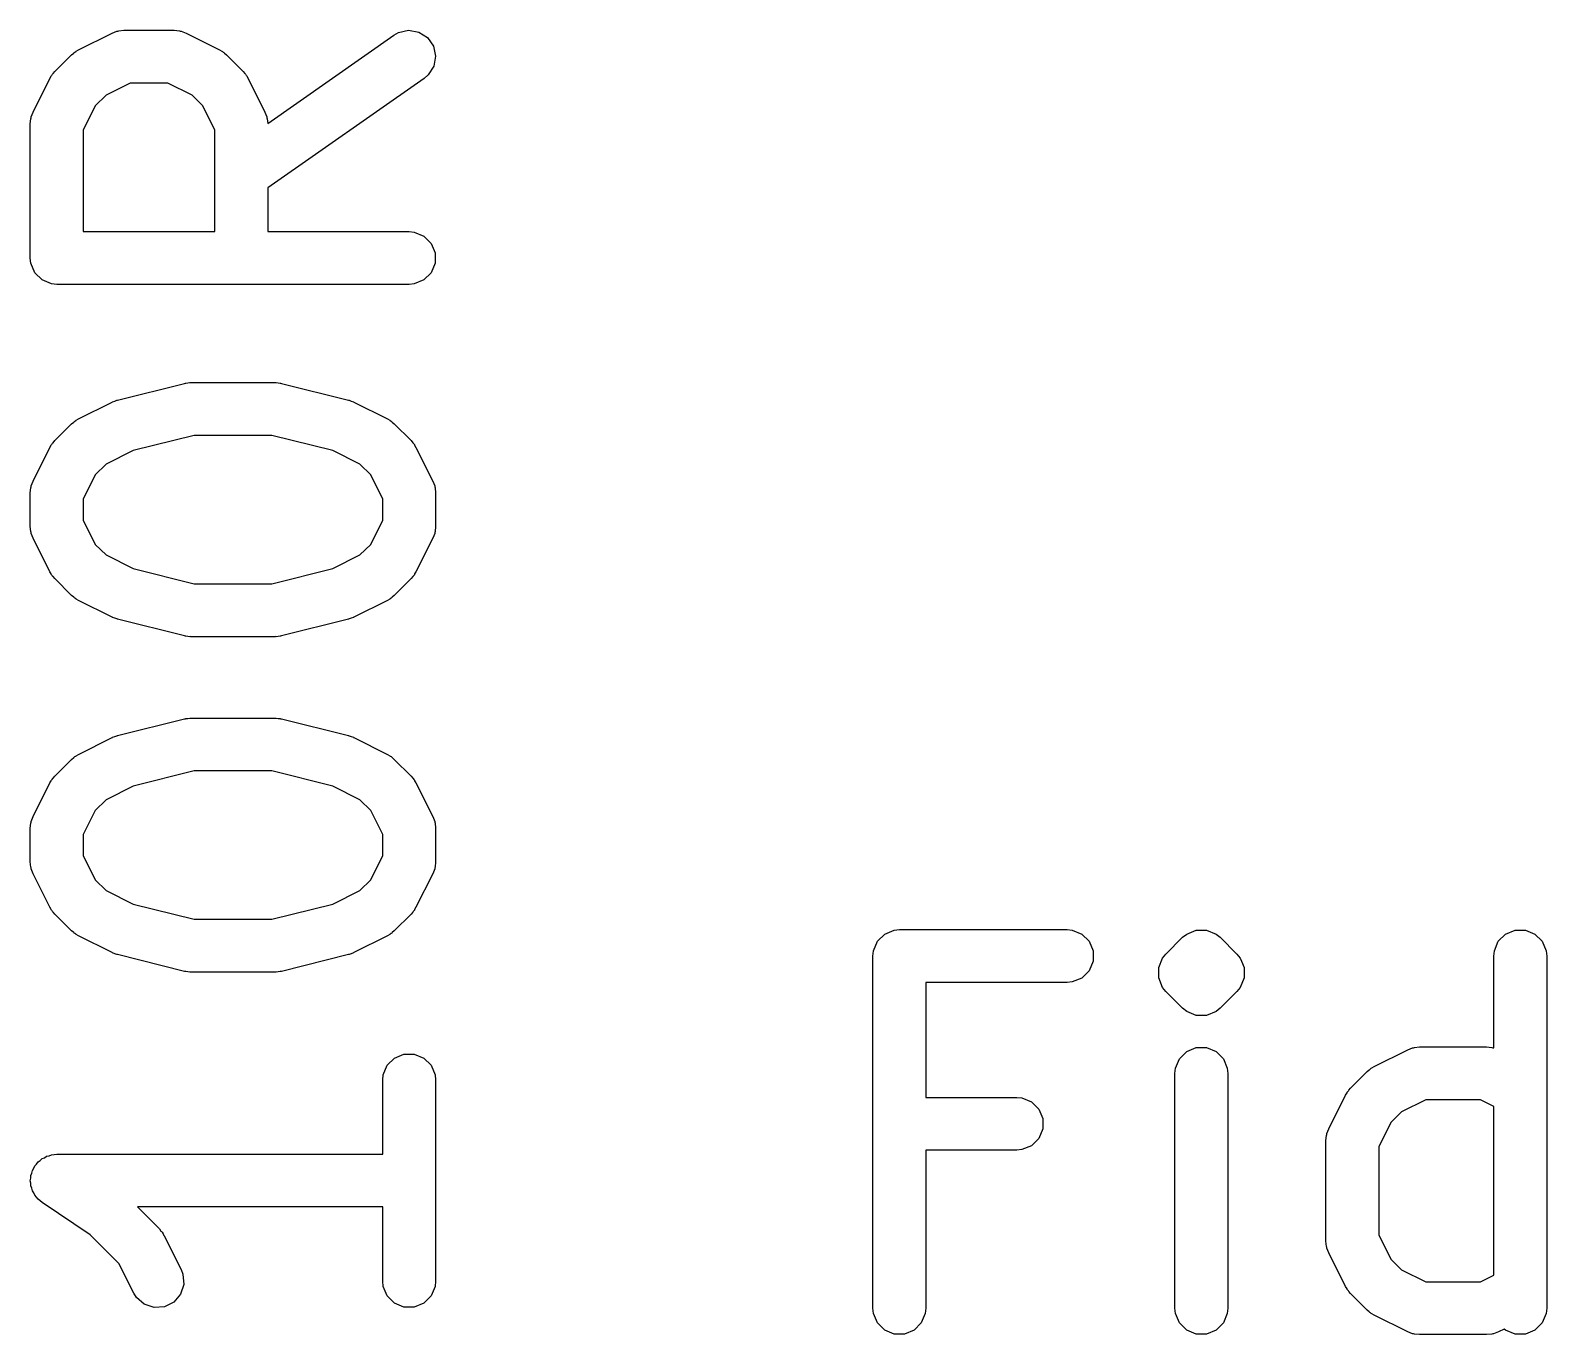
# Model space of a CAD drawing. Header units: inches. Extents: x 1.92 to 4.46, y -4.34 to -2.08.
# Drawn here: x 4.1268 to 4.2962, y -2.5012 to -2.3554 of the extents above; entities that cross this region are included whole.
import ezdxf

# ---------------------------------------------------------------- set-up
doc = ezdxf.new("R2010")
doc.units = ezdxf.units.IN
doc.header["$MEASUREMENT"] = 0
doc.layers.add('BLACK', color=250, linetype='CONTINUOUS')

msp = doc.modelspace()

# ---------------------------------------------------------------- linework, layer by layer
at = {"layer": 'BLACK', "linetype": 'CONTINUOUS'}
for p, q in [((4.13215, -2.35758), (4.1359, -2.3557)), ((4.1359, -2.3557), (4.13644, -2.35549)), ((4.13644, -2.35549), (4.13654, -2.35549)), ((4.13654, -2.35549), (4.13664, -2.35545)), ((4.13664, -2.35545), (4.13722, -2.35539)), ((4.13722, -2.35539), (4.14284, -2.35539)), ((4.14284, -2.35539), (4.14342, -2.35545)), ((4.14342, -2.35545), (4.14351, -2.35549)), ((4.14351, -2.35549), (4.14362, -2.35549)), ((4.14362, -2.35549), (4.14416, -2.3557)), ((4.14416, -2.3557), (4.14791, -2.35758)), ((4.15329, -2.3658), (4.16739, -2.35592)), ((4.16739, -2.35592), (4.1679, -2.35564)), ((4.1679, -2.35564), (4.16902, -2.35539)), ((4.16902, -2.35539), (4.17016, -2.35559)), ((4.17016, -2.35559), (4.17113, -2.35621)), ((4.17113, -2.35621), (4.17179, -2.35715)), ((4.13138, -2.35813), (4.13161, -2.35794)), ((4.13161, -2.35794), (4.13166, -2.35788)), ((4.13166, -2.35788), (4.13175, -2.35783)), ((4.13175, -2.35783), (4.13183, -2.35776)), ((4.13183, -2.35776), (4.1319, -2.35773)), ((4.1319, -2.35773), (4.13215, -2.35758)), ((4.14791, -2.35758), (4.14816, -2.35773)), ((4.14816, -2.35773), (4.14823, -2.35776)), ((4.14823, -2.35776), (4.14831, -2.35783)), ((4.14831, -2.35783), (4.1484, -2.35788)), ((4.1484, -2.35788), (4.14845, -2.35794)), ((4.14845, -2.35794), (4.14868, -2.35813)), ((4.17179, -2.35715), (4.17204, -2.35828)), ((4.1295, -2.36), (4.13138, -2.35813)), ((4.14868, -2.35813), (4.15055, -2.36)), ((4.17184, -2.35941), (4.17122, -2.36038)), ((4.17204, -2.35828), (4.17184, -2.35941)), ((4.12708, -2.36452), (4.12895, -2.36077)), ((4.12895, -2.36077), (4.12911, -2.36052)), ((4.12911, -2.36052), (4.12914, -2.36045)), ((4.12914, -2.36045), (4.1292, -2.36037)), ((4.1292, -2.36037), (4.12926, -2.36028)), ((4.12926, -2.36028), (4.12932, -2.36023)), ((4.12932, -2.36023), (4.1295, -2.36)), ((4.13791, -2.3613), (4.13522, -2.36264)), ((4.14214, -2.3613), (4.13791, -2.3613)), ((4.14484, -2.36264), (4.14214, -2.3613)), ((4.15055, -2.36), (4.15074, -2.36023)), ((4.15074, -2.36023), (4.1508, -2.36028)), ((4.1508, -2.36028), (4.15085, -2.36037)), ((4.15085, -2.36037), (4.15092, -2.36045)), ((4.15092, -2.36045), (4.15095, -2.36052)), ((4.15095, -2.36052), (4.15111, -2.36077)), ((4.15111, -2.36077), (4.15298, -2.36452)), ((4.17078, -2.36076), (4.15329, -2.373)), ((4.17122, -2.36038), (4.17078, -2.36076)), ((4.13522, -2.36264), (4.13402, -2.36384)), ((4.14604, -2.36384), (4.14484, -2.36264)), ((4.12687, -2.36506), (4.12708, -2.36452)), ((4.13402, -2.36384), (4.13267, -2.36654)), ((4.14739, -2.36654), (4.14604, -2.36384)), ((4.15298, -2.36452), (4.15319, -2.36506)), ((4.12676, -2.36584), (4.12682, -2.36527)), ((4.12676, -2.38084), (4.12676, -2.36584)), ((4.12682, -2.36527), (4.12686, -2.36517)), ((4.12686, -2.36517), (4.12687, -2.36506)), ((4.13267, -2.36654), (4.13267, -2.37789)), ((4.14739, -2.37789), (4.14739, -2.36654)), ((4.15319, -2.36506), (4.1532, -2.36517)), ((4.1532, -2.36517), (4.15324, -2.36527)), ((4.15324, -2.36527), (4.15329, -2.3658)), ((4.15329, -2.373), (4.15329, -2.37789)), ((4.13267, -2.37789), (4.14739, -2.37789)), ((4.15329, -2.37789), (4.16909, -2.37789)), ((4.16909, -2.37789), (4.16966, -2.37794)), ((4.16966, -2.37794), (4.17073, -2.37838)), ((4.17073, -2.37838), (4.17154, -2.3792)), ((4.17154, -2.3792), (4.17198, -2.38026)), ((4.12682, -2.38142), (4.12676, -2.38084)), ((4.12726, -2.38248), (4.12682, -2.38142)), ((4.17198, -2.38142), (4.17154, -2.38248)), ((4.17198, -2.38026), (4.17198, -2.38142)), ((4.12808, -2.38329), (4.12726, -2.38248)), ((4.12914, -2.38374), (4.12808, -2.38329)), ((4.17073, -2.38329), (4.16966, -2.38374)), ((4.17154, -2.38248), (4.17073, -2.38329)), ((4.12972, -2.38379), (4.12914, -2.38374)), ((4.16909, -2.38379), (4.12972, -2.38379)), ((4.16966, -2.38374), (4.16909, -2.38379)), ((4.1365, -2.39672), (4.144, -2.39485)), ((4.144, -2.39485), (4.1441, -2.39483)), ((4.1441, -2.39483), (4.14414, -2.39482)), ((4.14414, -2.39482), (4.14436, -2.3948)), ((4.14436, -2.3948), (4.14457, -2.39476)), ((4.14457, -2.39476), (4.14461, -2.39477)), ((4.14461, -2.39477), (4.14472, -2.39476)), ((4.14472, -2.39476), (4.15409, -2.39476)), ((4.15409, -2.39476), (4.15419, -2.39477)), ((4.15419, -2.39477), (4.15423, -2.39476)), ((4.15423, -2.39476), (4.15445, -2.3948)), ((4.15445, -2.3948), (4.15467, -2.39482)), ((4.15467, -2.39482), (4.15471, -2.39483)), ((4.15471, -2.39483), (4.15481, -2.39485)), ((4.15481, -2.39485), (4.1623, -2.39672)), ((4.13215, -2.39882), (4.1359, -2.39695)), ((4.1359, -2.39695), (4.13594, -2.39693)), ((4.13594, -2.39693), (4.13596, -2.39692)), ((4.13596, -2.39692), (4.1362, -2.39683)), ((4.1362, -2.39683), (4.13644, -2.39674)), ((4.13644, -2.39674), (4.13646, -2.39674)), ((4.13646, -2.39674), (4.1365, -2.39672)), ((4.1623, -2.39672), (4.16235, -2.39674)), ((4.16235, -2.39674), (4.16237, -2.39674)), ((4.16237, -2.39674), (4.16261, -2.39683)), ((4.16261, -2.39683), (4.16285, -2.39692)), ((4.16285, -2.39692), (4.16287, -2.39693)), ((4.16287, -2.39693), (4.16291, -2.39695)), ((4.16291, -2.39695), (4.16666, -2.39882)), ((4.1295, -2.40125), (4.13138, -2.39937)), ((4.13138, -2.39937), (4.13161, -2.39919)), ((4.13161, -2.39919), (4.13166, -2.39913)), ((4.13166, -2.39913), (4.13175, -2.39907)), ((4.13175, -2.39907), (4.13183, -2.39901)), ((4.13183, -2.39901), (4.1319, -2.39898)), ((4.1319, -2.39898), (4.13215, -2.39882)), ((4.16666, -2.39882), (4.16691, -2.39898)), ((4.16691, -2.39898), (4.16698, -2.39901)), ((4.16698, -2.39901), (4.16706, -2.39907)), ((4.16706, -2.39907), (4.16715, -2.39913)), ((4.16715, -2.39913), (4.1672, -2.39919)), ((4.1672, -2.39919), (4.16743, -2.39937)), ((4.16743, -2.39937), (4.1693, -2.40125)), ((4.12708, -2.40577), (4.12895, -2.40202)), ((4.12895, -2.40202), (4.12911, -2.40177)), ((4.12911, -2.40177), (4.12914, -2.4017)), ((4.12914, -2.4017), (4.1292, -2.40162)), ((4.1292, -2.40162), (4.12926, -2.40153)), ((4.12926, -2.40153), (4.12932, -2.40148)), ((4.12932, -2.40148), (4.1295, -2.40125)), ((4.14508, -2.40067), (4.13825, -2.40237)), ((4.15373, -2.40067), (4.14508, -2.40067)), ((4.16056, -2.40237), (4.15373, -2.40067)), ((4.1693, -2.40125), (4.16949, -2.40148)), ((4.16949, -2.40148), (4.16955, -2.40153)), ((4.16955, -2.40153), (4.1696, -2.40162)), ((4.1696, -2.40162), (4.16967, -2.4017)), ((4.16967, -2.4017), (4.1697, -2.40177)), ((4.1697, -2.40177), (4.16985, -2.40202)), ((4.16985, -2.40202), (4.17173, -2.40577)), ((4.13825, -2.40237), (4.13522, -2.40389)), ((4.16359, -2.40389), (4.16056, -2.40237)), ((4.13402, -2.40509), (4.13267, -2.40778)), ((4.13522, -2.40389), (4.13402, -2.40509)), ((4.16479, -2.40509), (4.16359, -2.40389)), ((4.16613, -2.40778), (4.16479, -2.40509)), ((4.12676, -2.40709), (4.12682, -2.40651)), ((4.12676, -2.41084), (4.12676, -2.40709)), ((4.12682, -2.40651), (4.12686, -2.40641)), ((4.12686, -2.40641), (4.12687, -2.40631)), ((4.12687, -2.40631), (4.12708, -2.40577)), ((4.17173, -2.40577), (4.17194, -2.40631)), ((4.17194, -2.40631), (4.17194, -2.40641)), ((4.17194, -2.40641), (4.17198, -2.40651)), ((4.17198, -2.40651), (4.17204, -2.40709)), ((4.17204, -2.40709), (4.17204, -2.41084)), ((4.13267, -2.40778), (4.13267, -2.41014)), ((4.16613, -2.41014), (4.16613, -2.40778)), ((4.13267, -2.41014), (4.13402, -2.41284)), ((4.16479, -2.41284), (4.16613, -2.41014)), ((4.12682, -2.41141), (4.12676, -2.41084)), ((4.12686, -2.41151), (4.12682, -2.41141)), ((4.12687, -2.41162), (4.12686, -2.41151)), ((4.12708, -2.41216), (4.12687, -2.41162)), ((4.12895, -2.41591), (4.12708, -2.41216)), ((4.17173, -2.41216), (4.16985, -2.41591)), ((4.17194, -2.41162), (4.17173, -2.41216)), ((4.17198, -2.41141), (4.17194, -2.41151)), ((4.17194, -2.41151), (4.17194, -2.41162)), ((4.17204, -2.41084), (4.17198, -2.41141)), ((4.13402, -2.41284), (4.13522, -2.41403)), ((4.16359, -2.41403), (4.16479, -2.41284)), ((4.13522, -2.41403), (4.13825, -2.41555)), ((4.13825, -2.41555), (4.14508, -2.41726)), ((4.15373, -2.41726), (4.16056, -2.41555)), ((4.16056, -2.41555), (4.16359, -2.41403)), ((4.12911, -2.41615), (4.12895, -2.41591)), ((4.12914, -2.41623), (4.12911, -2.41615)), ((4.1292, -2.41631), (4.12914, -2.41623)), ((4.12926, -2.4164), (4.1292, -2.41631)), ((4.12932, -2.41645), (4.12926, -2.4164)), ((4.1295, -2.41667), (4.12932, -2.41645)), ((4.13138, -2.41855), (4.1295, -2.41667)), ((4.14508, -2.41726), (4.15373, -2.41726)), ((4.1693, -2.41667), (4.16743, -2.41855)), ((4.16949, -2.41645), (4.1693, -2.41667)), ((4.16955, -2.4164), (4.16949, -2.41645)), ((4.1696, -2.41631), (4.16955, -2.4164)), ((4.16967, -2.41623), (4.1696, -2.41631)), ((4.1697, -2.41615), (4.16967, -2.41623)), ((4.16985, -2.41591), (4.1697, -2.41615)), ((4.13161, -2.41873), (4.13138, -2.41855)), ((4.13166, -2.41879), (4.13161, -2.41873)), ((4.13175, -2.41885), (4.13166, -2.41879)), ((4.13183, -2.41892), (4.13175, -2.41885)), ((4.1319, -2.41895), (4.13183, -2.41892)), ((4.13215, -2.4191), (4.1319, -2.41895)), ((4.16691, -2.41895), (4.16666, -2.4191)), ((4.16698, -2.41892), (4.16691, -2.41895)), ((4.16706, -2.41885), (4.16698, -2.41892)), ((4.16715, -2.41879), (4.16706, -2.41885)), ((4.1672, -2.41873), (4.16715, -2.41879)), ((4.16743, -2.41855), (4.1672, -2.41873)), ((4.1359, -2.42098), (4.13215, -2.4191)), ((4.16666, -2.4191), (4.16291, -2.42098)), ((4.13594, -2.42099), (4.1359, -2.42098)), ((4.13596, -2.42101), (4.13594, -2.42099)), ((4.1362, -2.42109), (4.13596, -2.42101)), ((4.13644, -2.42118), (4.1362, -2.42109)), ((4.13646, -2.42118), (4.13644, -2.42118)), ((4.1365, -2.4212), (4.13646, -2.42118)), ((4.144, -2.42307), (4.1365, -2.4212)), ((4.1623, -2.4212), (4.15481, -2.42307)), ((4.16235, -2.42118), (4.1623, -2.4212)), ((4.16237, -2.42118), (4.16235, -2.42118)), ((4.16261, -2.42109), (4.16237, -2.42118)), ((4.16285, -2.42101), (4.16261, -2.42109)), ((4.16287, -2.42099), (4.16285, -2.42101)), ((4.16291, -2.42098), (4.16287, -2.42099)), ((4.1441, -2.42309), (4.144, -2.42307)), ((4.14414, -2.42311), (4.1441, -2.42309)), ((4.14436, -2.42313), (4.14414, -2.42311)), ((4.14457, -2.42316), (4.14436, -2.42313)), ((4.14461, -2.42315), (4.14457, -2.42316)), ((4.14472, -2.42316), (4.14461, -2.42315)), ((4.15409, -2.42316), (4.14472, -2.42316)), ((4.15419, -2.42315), (4.15409, -2.42316)), ((4.15423, -2.42316), (4.15419, -2.42315)), ((4.15445, -2.42313), (4.15423, -2.42316)), ((4.15467, -2.42311), (4.15445, -2.42313)), ((4.15471, -2.42309), (4.15467, -2.42311)), ((4.15481, -2.42307), (4.15471, -2.42309)), ((4.1365, -2.43422), (4.144, -2.43234)), ((4.144, -2.43234), (4.1441, -2.43233)), ((4.1441, -2.43233), (4.14414, -2.43231)), ((4.14414, -2.43231), (4.14436, -2.43229)), ((4.14436, -2.43229), (4.14457, -2.43226)), ((4.14457, -2.43226), (4.14461, -2.43227)), ((4.14461, -2.43227), (4.14472, -2.43226)), ((4.14472, -2.43226), (4.15409, -2.43226)), ((4.15409, -2.43226), (4.15419, -2.43227)), ((4.15419, -2.43227), (4.15423, -2.43226)), ((4.15423, -2.43226), (4.15445, -2.43229)), ((4.15445, -2.43229), (4.15467, -2.43231)), ((4.15467, -2.43231), (4.15471, -2.43233)), ((4.15471, -2.43233), (4.15481, -2.43234)), ((4.15481, -2.43234), (4.1623, -2.43422)), ((4.1362, -2.43433), (4.13644, -2.43423)), ((4.13644, -2.43423), (4.13646, -2.43423)), ((4.13646, -2.43423), (4.1365, -2.43422)), ((4.1623, -2.43422), (4.16235, -2.43423)), ((4.16235, -2.43423), (4.16237, -2.43423)), ((4.16237, -2.43423), (4.16261, -2.43433)), ((4.13215, -2.43632), (4.1359, -2.43444)), ((4.1359, -2.43444), (4.13594, -2.43443)), ((4.13594, -2.43443), (4.13596, -2.43441)), ((4.13596, -2.43441), (4.1362, -2.43433)), ((4.16261, -2.43433), (4.16285, -2.43441)), ((4.16285, -2.43441), (4.16287, -2.43443)), ((4.16287, -2.43443), (4.16291, -2.43444)), ((4.16291, -2.43444), (4.16666, -2.43632)), ((4.1295, -2.43874), (4.13138, -2.43687)), ((4.13138, -2.43687), (4.13161, -2.43668)), ((4.13161, -2.43668), (4.13166, -2.43662)), ((4.13166, -2.43662), (4.13175, -2.43657)), ((4.13175, -2.43657), (4.13183, -2.4365)), ((4.13183, -2.4365), (4.1319, -2.43647)), ((4.1319, -2.43647), (4.13215, -2.43632)), ((4.16666, -2.43632), (4.16691, -2.43647)), ((4.16691, -2.43647), (4.16698, -2.4365)), ((4.16698, -2.4365), (4.16706, -2.43657)), ((4.16706, -2.43657), (4.16715, -2.43662)), ((4.16715, -2.43662), (4.1672, -2.43668)), ((4.1672, -2.43668), (4.16743, -2.43687)), ((4.16743, -2.43687), (4.1693, -2.43874)), ((4.12895, -2.43951), (4.12911, -2.43926)), ((4.12911, -2.43926), (4.12914, -2.43919)), ((4.12914, -2.43919), (4.1292, -2.43911)), ((4.1292, -2.43911), (4.12926, -2.43902)), ((4.12926, -2.43902), (4.12932, -2.43897)), ((4.12932, -2.43897), (4.1295, -2.43874)), ((4.14508, -2.43816), (4.13825, -2.43987)), ((4.15373, -2.43816), (4.14508, -2.43816)), ((4.16056, -2.43987), (4.15373, -2.43816)), ((4.1693, -2.43874), (4.16949, -2.43897)), ((4.16949, -2.43897), (4.16955, -2.43902)), ((4.16955, -2.43902), (4.1696, -2.43911)), ((4.1696, -2.43911), (4.16967, -2.43919)), ((4.16967, -2.43919), (4.1697, -2.43926)), ((4.1697, -2.43926), (4.16985, -2.43951)), ((4.12708, -2.44326), (4.12895, -2.43951)), ((4.13825, -2.43987), (4.13522, -2.44138)), ((4.16359, -2.44138), (4.16056, -2.43987)), ((4.16985, -2.43951), (4.17173, -2.44326)), ((4.13402, -2.44258), (4.13267, -2.44528)), ((4.13522, -2.44138), (4.13402, -2.44258)), ((4.16479, -2.44258), (4.16359, -2.44138)), ((4.16613, -2.44528), (4.16479, -2.44258)), ((4.12676, -2.44458), (4.12682, -2.44401)), ((4.12682, -2.44401), (4.12686, -2.44391)), ((4.12686, -2.44391), (4.12687, -2.4438)), ((4.12687, -2.4438), (4.12708, -2.44326)), ((4.17173, -2.44326), (4.17194, -2.4438)), ((4.17194, -2.4438), (4.17194, -2.44391)), ((4.17194, -2.44391), (4.17198, -2.44401)), ((4.17198, -2.44401), (4.17204, -2.44458)), ((4.12676, -2.44833), (4.12676, -2.44458)), ((4.13267, -2.44528), (4.13267, -2.44763)), ((4.16613, -2.44763), (4.16613, -2.44528)), ((4.17204, -2.44458), (4.17204, -2.44833)), ((4.13267, -2.44763), (4.13402, -2.45033)), ((4.16479, -2.45033), (4.16613, -2.44763)), ((4.12682, -2.44891), (4.12676, -2.44833)), ((4.12686, -2.44901), (4.12682, -2.44891)), ((4.12687, -2.44911), (4.12686, -2.44901)), ((4.12708, -2.44965), (4.12687, -2.44911)), ((4.17194, -2.44911), (4.17173, -2.44965)), ((4.17198, -2.44891), (4.17194, -2.44901)), ((4.17194, -2.44901), (4.17194, -2.44911)), ((4.17204, -2.44833), (4.17198, -2.44891)), ((4.12895, -2.4534), (4.12708, -2.44965)), ((4.13402, -2.45033), (4.13522, -2.45153)), ((4.16359, -2.45153), (4.16479, -2.45033)), ((4.17173, -2.44965), (4.16985, -2.4534)), ((4.13522, -2.45153), (4.13825, -2.45304)), ((4.16056, -2.45304), (4.16359, -2.45153)), ((4.12911, -2.45365), (4.12895, -2.4534)), ((4.12914, -2.45372), (4.12911, -2.45365)), ((4.1292, -2.4538), (4.12914, -2.45372)), ((4.12926, -2.45389), (4.1292, -2.4538)), ((4.12932, -2.45394), (4.12926, -2.45389)), ((4.1295, -2.45417), (4.12932, -2.45394)), ((4.13138, -2.45604), (4.1295, -2.45417)), ((4.13825, -2.45304), (4.14508, -2.45475)), ((4.15373, -2.45475), (4.16056, -2.45304)), ((4.1693, -2.45417), (4.16743, -2.45604)), ((4.16949, -2.45394), (4.1693, -2.45417)), ((4.16955, -2.45389), (4.16949, -2.45394)), ((4.1696, -2.4538), (4.16955, -2.45389)), ((4.16967, -2.45372), (4.1696, -2.4538)), ((4.1697, -2.45365), (4.16967, -2.45372)), ((4.16985, -2.4534), (4.1697, -2.45365)), ((4.13161, -2.45623), (4.13138, -2.45604)), ((4.13166, -2.45629), (4.13161, -2.45623)), ((4.13175, -2.45634), (4.13166, -2.45629)), ((4.14508, -2.45475), (4.15373, -2.45475)), ((4.16715, -2.45629), (4.16706, -2.45634)), ((4.1672, -2.45623), (4.16715, -2.45629)), ((4.16743, -2.45604), (4.1672, -2.45623)), ((4.22221, -2.4564), (4.22327, -2.45596)), ((4.22327, -2.45596), (4.22385, -2.4559)), ((4.22385, -2.4559), (4.24259, -2.4559)), ((4.24259, -2.4559), (4.24317, -2.45596)), ((4.24317, -2.45596), (4.24424, -2.4564)), ((4.25595, -2.4564), (4.25702, -2.45596)), ((4.25702, -2.45596), (4.25817, -2.45596)), ((4.25817, -2.45596), (4.25817, -2.45596)), ((4.25817, -2.45596), (4.25923, -2.4564)), ((4.29157, -2.4564), (4.29264, -2.45596)), ((4.29264, -2.45596), (4.29379, -2.45596)), ((4.29379, -2.45596), (4.29485, -2.4564)), ((4.13183, -2.45641), (4.13175, -2.45634)), ((4.1319, -2.45644), (4.13183, -2.45641)), ((4.13215, -2.4566), (4.1319, -2.45644)), ((4.1359, -2.45847), (4.13215, -2.4566)), ((4.16666, -2.4566), (4.16291, -2.45847)), ((4.16691, -2.45644), (4.16666, -2.4566)), ((4.16698, -2.45641), (4.16691, -2.45644)), ((4.16706, -2.45634), (4.16698, -2.45641)), ((4.22095, -2.45828), (4.22139, -2.45721)), ((4.22139, -2.45721), (4.22221, -2.4564)), ((4.24424, -2.4564), (4.24505, -2.45721)), ((4.24505, -2.45721), (4.24549, -2.45828)), ((4.25363, -2.45864), (4.2555, -2.45676)), ((4.2555, -2.45676), (4.25595, -2.4564)), ((4.25923, -2.4564), (4.25968, -2.45676)), ((4.25968, -2.45676), (4.26156, -2.45864)), ((4.29032, -2.45828), (4.29076, -2.45721)), ((4.29076, -2.45721), (4.29157, -2.4564)), ((4.29485, -2.4564), (4.29567, -2.45721)), ((4.29567, -2.45721), (4.29611, -2.45828)), ((4.13594, -2.45849), (4.1359, -2.45847)), ((4.13596, -2.4585), (4.13594, -2.45849)), ((4.1362, -2.45859), (4.13596, -2.4585)), ((4.13644, -2.45868), (4.1362, -2.45859)), ((4.13646, -2.45868), (4.13644, -2.45868)), ((4.1365, -2.4587), (4.13646, -2.45868)), ((4.144, -2.46057), (4.1365, -2.4587)), ((4.1623, -2.4587), (4.15481, -2.46057)), ((4.16235, -2.45868), (4.1623, -2.4587)), ((4.16237, -2.45868), (4.16235, -2.45868)), ((4.16261, -2.45859), (4.16237, -2.45868)), ((4.16285, -2.4585), (4.16261, -2.45859)), ((4.16287, -2.45849), (4.16285, -2.4585)), ((4.16291, -2.45847), (4.16287, -2.45849)), ((4.22089, -2.45885), (4.22095, -2.45828)), ((4.22089, -2.49822), (4.22089, -2.45885)), ((4.24549, -2.45943), (4.24505, -2.46049)), ((4.24549, -2.45828), (4.24549, -2.45943)), ((4.25282, -2.46015), (4.25326, -2.45909)), ((4.25326, -2.45909), (4.25363, -2.45864)), ((4.26156, -2.45864), (4.26192, -2.45909)), ((4.26192, -2.45909), (4.26206, -2.45943)), ((4.26206, -2.45943), (4.26236, -2.46015)), ((4.29026, -2.45885), (4.29032, -2.45828)), ((4.29026, -2.46913), (4.29026, -2.45885)), ((4.29611, -2.45828), (4.29617, -2.45885)), ((4.29617, -2.45885), (4.29617, -2.49822)), ((4.1441, -2.46058), (4.144, -2.46057)), ((4.14414, -2.4606), (4.1441, -2.46058)), ((4.14436, -2.46062), (4.14414, -2.4606)), ((4.14457, -2.46065), (4.14436, -2.46062)), ((4.14461, -2.46065), (4.14457, -2.46065)), ((4.14472, -2.46066), (4.14461, -2.46065)), ((4.15409, -2.46066), (4.14472, -2.46066)), ((4.15419, -2.46065), (4.15409, -2.46066)), ((4.15423, -2.46065), (4.15419, -2.46065)), ((4.15445, -2.46062), (4.15423, -2.46065)), ((4.15467, -2.4606), (4.15445, -2.46062)), ((4.15471, -2.46058), (4.15467, -2.4606)), ((4.15481, -2.46057), (4.15471, -2.46058)), ((4.24424, -2.46131), (4.24317, -2.46175)), ((4.24505, -2.46049), (4.24424, -2.46131)), ((4.25282, -2.4613), (4.25282, -2.46015)), ((4.25326, -2.46237), (4.25282, -2.4613)), ((4.26236, -2.4613), (4.26192, -2.46237)), ((4.26236, -2.46015), (4.26236, -2.4613)), ((4.24259, -2.4618), (4.2268, -2.4618)), ((4.2268, -2.4618), (4.2268, -2.47465)), ((4.24317, -2.46175), (4.24259, -2.4618)), ((4.25363, -2.46281), (4.25326, -2.46237)), ((4.2555, -2.46469), (4.25363, -2.46281)), ((4.26156, -2.46281), (4.25968, -2.46469)), ((4.26192, -2.46237), (4.26156, -2.46281)), ((4.25595, -2.46506), (4.2555, -2.46469)), ((4.25968, -2.46469), (4.25923, -2.46506)), ((4.25702, -2.4655), (4.25595, -2.46506)), ((4.25817, -2.4655), (4.25702, -2.4655)), ((4.25702, -2.4655), (4.25702, -2.4655)), ((4.25923, -2.46506), (4.25817, -2.4655)), ((4.25817, -2.4655), (4.25817, -2.4655)), ((4.16745, -2.47025), (4.16851, -2.46981)), ((4.16851, -2.46981), (4.16966, -2.46981)), ((4.16966, -2.46981), (4.17073, -2.47025)), ((4.25514, -2.47033), (4.25595, -2.46952)), ((4.25595, -2.46952), (4.25702, -2.46908)), ((4.25702, -2.46908), (4.25817, -2.46908)), ((4.25817, -2.46908), (4.25923, -2.46952)), ((4.25923, -2.46952), (4.26005, -2.47033)), ((4.27689, -2.47121), (4.28064, -2.46933)), ((4.28064, -2.46933), (4.28118, -2.46913)), ((4.28118, -2.46913), (4.28129, -2.46912)), ((4.28129, -2.46912), (4.28139, -2.46908)), ((4.28139, -2.46908), (4.28196, -2.46902)), ((4.28196, -2.46902), (4.28946, -2.46902)), ((4.28946, -2.46902), (4.29004, -2.46908)), ((4.29004, -2.46908), (4.29014, -2.46912)), ((4.29014, -2.46912), (4.29024, -2.46913)), ((4.29024, -2.46913), (4.29026, -2.46913)), ((4.16619, -2.47213), (4.16663, -2.47106)), ((4.16663, -2.47106), (4.16745, -2.47025)), ((4.17073, -2.47025), (4.17154, -2.47106)), ((4.17154, -2.47106), (4.17198, -2.47213)), ((4.25464, -2.47197), (4.2547, -2.4714)), ((4.2547, -2.4714), (4.25514, -2.47033)), ((4.26005, -2.47033), (4.26049, -2.4714)), ((4.26049, -2.4714), (4.26055, -2.47197)), ((4.27635, -2.47158), (4.2764, -2.47152)), ((4.2764, -2.47152), (4.27649, -2.47146)), ((4.27649, -2.47146), (4.27657, -2.47139)), ((4.27657, -2.47139), (4.27665, -2.47136)), ((4.27665, -2.47136), (4.27689, -2.47121)), ((4.16613, -2.4727), (4.16619, -2.47213)), ((4.16613, -2.481), (4.16613, -2.4727)), ((4.17198, -2.47213), (4.17204, -2.4727)), ((4.17204, -2.4727), (4.17204, -2.4952)), ((4.25464, -2.49822), (4.25464, -2.47197)), ((4.26055, -2.47197), (4.26055, -2.49822)), ((4.27425, -2.47364), (4.27613, -2.47176)), ((4.27613, -2.47176), (4.27635, -2.47158)), ((4.2268, -2.47465), (4.23697, -2.47465)), ((4.23697, -2.47465), (4.23755, -2.4747)), ((4.23755, -2.4747), (4.23861, -2.47514)), ((4.27182, -2.47815), (4.2737, -2.4744)), ((4.2737, -2.4744), (4.27386, -2.47416)), ((4.27386, -2.47416), (4.27389, -2.47408)), ((4.27389, -2.47408), (4.27395, -2.474)), ((4.27395, -2.474), (4.27401, -2.47391)), ((4.27401, -2.47391), (4.27407, -2.47386)), ((4.27407, -2.47386), (4.27425, -2.47364)), ((4.28266, -2.47493), (4.27996, -2.47628)), ((4.28877, -2.47493), (4.28266, -2.47493)), ((4.29026, -2.47567), (4.28877, -2.47493)), ((4.23861, -2.47514), (4.23943, -2.47596)), ((4.23943, -2.47596), (4.23987, -2.47702)), ((4.27996, -2.47628), (4.27877, -2.47747)), ((4.29026, -2.49452), (4.29026, -2.47567)), ((4.23987, -2.47817), (4.23943, -2.47924)), ((4.23987, -2.47702), (4.23987, -2.47817)), ((4.27162, -2.47869), (4.27182, -2.47815)), ((4.27877, -2.47747), (4.27742, -2.48017)), ((4.23943, -2.47924), (4.23861, -2.48005)), ((4.27151, -2.47947), (4.27157, -2.4789)), ((4.27151, -2.49072), (4.27151, -2.47947)), ((4.27157, -2.4789), (4.27161, -2.4788)), ((4.27161, -2.4788), (4.27162, -2.47869)), ((4.12763, -2.48187), (4.12787, -2.4817)), ((4.12787, -2.4817), (4.12808, -2.4815)), ((4.12808, -2.4815), (4.12834, -2.48139)), ((4.12834, -2.48139), (4.12858, -2.48123)), ((4.12858, -2.48123), (4.12887, -2.48117)), ((4.12887, -2.48117), (4.12914, -2.48106)), ((4.12914, -2.48106), (4.12971, -2.481)), ((4.12971, -2.481), (4.12971, -2.481)), ((4.12971, -2.481), (4.12972, -2.481)), ((4.12972, -2.481), (4.12972, -2.481)), ((4.12972, -2.481), (4.16613, -2.481)), ((4.23697, -2.48055), (4.2268, -2.48055)), ((4.2268, -2.48055), (4.2268, -2.49822)), ((4.23755, -2.48049), (4.23697, -2.48055)), ((4.23861, -2.48005), (4.23755, -2.48049)), ((4.27742, -2.48017), (4.27742, -2.49003)), ((4.12682, -2.48338), (4.12693, -2.48311)), ((4.12682, -2.48367), (4.12682, -2.48338)), ((4.12693, -2.48311), (4.12699, -2.48282)), ((4.12699, -2.48282), (4.12715, -2.48258)), ((4.12715, -2.48258), (4.12726, -2.48231)), ((4.12726, -2.48231), (4.12747, -2.48211)), ((4.12747, -2.48211), (4.12763, -2.48187)), ((4.12676, -2.48396), (4.12682, -2.48367)), ((4.12682, -2.48424), (4.12676, -2.48396)), ((4.12682, -2.48453), (4.12682, -2.48424)), ((4.12693, -2.4848), (4.12682, -2.48453)), ((4.12699, -2.48508), (4.12693, -2.4848)), ((4.12715, -2.48533), (4.12699, -2.48508)), ((4.12726, -2.48559), (4.12715, -2.48533)), ((4.12747, -2.4858), (4.12726, -2.48559)), ((4.12763, -2.48604), (4.12747, -2.4858)), ((4.12807, -2.48641), (4.12763, -2.48604)), ((4.12808, -2.48641), (4.12807, -2.48641)), ((4.13346, -2.49), (4.12808, -2.48641)), ((4.12808, -2.48641), (4.12808, -2.48641)), ((4.12808, -2.48641), (4.12808, -2.48641)), ((4.16613, -2.4869), (4.13872, -2.4869)), ((4.13872, -2.4869), (4.14118, -2.48936)), ((4.16613, -2.4952), (4.16613, -2.4869)), ((4.13666, -2.4932), (4.13346, -2.49)), ((4.14118, -2.48936), (4.14136, -2.48959)), ((4.14136, -2.48959), (4.14142, -2.48964)), ((4.14142, -2.48964), (4.14148, -2.48973)), ((4.14148, -2.48973), (4.14155, -2.48981)), ((4.14155, -2.48981), (4.14158, -2.48988)), ((4.14158, -2.48988), (4.14173, -2.49013)), ((4.14173, -2.49013), (4.14361, -2.49388)), ((4.27742, -2.49003), (4.27877, -2.49272)), ((4.27157, -2.4913), (4.27151, -2.49072)), ((4.27161, -2.4914), (4.27157, -2.4913)), ((4.27162, -2.4915), (4.27161, -2.4914)), ((4.27182, -2.49204), (4.27162, -2.4915)), ((4.13832, -2.49652), (4.13666, -2.4932)), ((4.2737, -2.49579), (4.27182, -2.49204)), ((4.27877, -2.49272), (4.27996, -2.49392)), ((4.14361, -2.49388), (4.14381, -2.49442)), ((4.14381, -2.49442), (4.1439, -2.49557)), ((4.16619, -2.49578), (4.16613, -2.4952)), ((4.17204, -2.4952), (4.17198, -2.49578)), ((4.27996, -2.49392), (4.28266, -2.49527)), ((4.28266, -2.49527), (4.28877, -2.49527)), ((4.28877, -2.49527), (4.29026, -2.49452)), ((4.13863, -2.49701), (4.13832, -2.49652)), ((4.14353, -2.49666), (4.14278, -2.49753)), ((4.1439, -2.49557), (4.14353, -2.49666)), ((4.16663, -2.49684), (4.16619, -2.49578)), ((4.16745, -2.49766), (4.16663, -2.49684)), ((4.17154, -2.49684), (4.17073, -2.49766)), ((4.17198, -2.49578), (4.17154, -2.49684)), ((4.27386, -2.49604), (4.2737, -2.49579)), ((4.27389, -2.49611), (4.27386, -2.49604)), ((4.27395, -2.49619), (4.27389, -2.49611)), ((4.27401, -2.49628), (4.27395, -2.49619)), ((4.27407, -2.49633), (4.27401, -2.49628)), ((4.27425, -2.49656), (4.27407, -2.49633)), ((4.27613, -2.49843), (4.27425, -2.49656)), ((4.1395, -2.49777), (4.13863, -2.49701)), ((4.1406, -2.49813), (4.1395, -2.49777)), ((4.14175, -2.49805), (4.1406, -2.49813)), ((4.14278, -2.49753), (4.14175, -2.49805)), ((4.16851, -2.4981), (4.16745, -2.49766)), ((4.16966, -2.4981), (4.16851, -2.4981)), ((4.17073, -2.49766), (4.16966, -2.4981)), ((4.22095, -2.4988), (4.22089, -2.49822)), ((4.2268, -2.49822), (4.22674, -2.4988)), ((4.2547, -2.4988), (4.25464, -2.49822)), ((4.26055, -2.49822), (4.26049, -2.4988)), ((4.27635, -2.49862), (4.27613, -2.49843)), ((4.2764, -2.49868), (4.27635, -2.49862)), ((4.29617, -2.49822), (4.29611, -2.4988)), ((4.22139, -2.49986), (4.22095, -2.4988)), ((4.22221, -2.50068), (4.22139, -2.49986)), ((4.2263, -2.49986), (4.22549, -2.50068)), ((4.22674, -2.4988), (4.2263, -2.49986)), ((4.25514, -2.49986), (4.2547, -2.4988)), ((4.25595, -2.50068), (4.25514, -2.49986)), ((4.26005, -2.49986), (4.25923, -2.50068)), ((4.26049, -2.4988), (4.26005, -2.49986)), ((4.27649, -2.49874), (4.2764, -2.49868)), ((4.27657, -2.4988), (4.27649, -2.49874)), ((4.27665, -2.49883), (4.27657, -2.4988)), ((4.27689, -2.49899), (4.27665, -2.49883)), ((4.28064, -2.50086), (4.27689, -2.49899)), ((4.29567, -2.49986), (4.29485, -2.50068)), ((4.29611, -2.4988), (4.29567, -2.49986)), ((4.22327, -2.50112), (4.22221, -2.50068)), ((4.22442, -2.50112), (4.22327, -2.50112)), ((4.22549, -2.50068), (4.22442, -2.50112)), ((4.25702, -2.50112), (4.25595, -2.50068)), ((4.25817, -2.50112), (4.25702, -2.50112)), ((4.25923, -2.50068), (4.25817, -2.50112)), ((4.28118, -2.50107), (4.28064, -2.50086)), ((4.28129, -2.50108), (4.28118, -2.50107)), ((4.28139, -2.50112), (4.28129, -2.50108)), ((4.28196, -2.50117), (4.28139, -2.50112)), ((4.28946, -2.50117), (4.28196, -2.50117)), ((4.29004, -2.50112), (4.28946, -2.50117)), ((4.29014, -2.50108), (4.29004, -2.50112)), ((4.29024, -2.50107), (4.29014, -2.50108)), ((4.29078, -2.50086), (4.29024, -2.50107)), ((4.29143, -2.50054), (4.29078, -2.50086)), ((4.29157, -2.50068), (4.29143, -2.50054)), ((4.29264, -2.50112), (4.29157, -2.50068)), ((4.29379, -2.50112), (4.29264, -2.50112)), ((4.29485, -2.50068), (4.29379, -2.50112))]:
    msp.add_line(p, q, dxfattribs=at)

doc.saveas('drawing.dxf')
